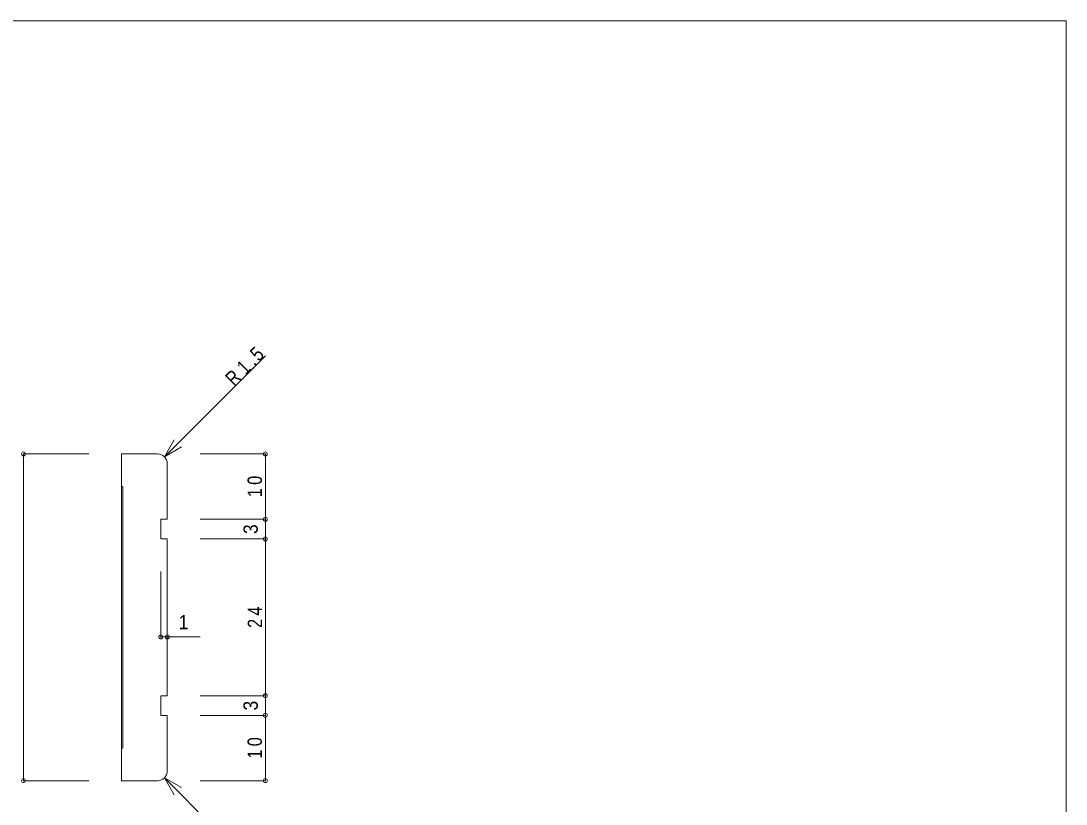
# Model space of a CAD drawing. Units: millimetres on the paper. Extents: x -141 to 141, y -98 to 98.
# Drawn here: x -18.9 to 141, y -22.3 to 97.5 of the extents above; entities that cross this region are included whole.
import ezdxf
from ezdxf.enums import TextEntityAlignment as Align

# ---------------------------------------------------------------- set-up
doc = ezdxf.new("R2010")
doc.units = ezdxf.units.MM
doc.header["$PDMODE"] = 32
doc.header["$PDSIZE"] = 0.6
for name, color, linetype, lineweight in [('0-0_ＫＢ製品', 2, 'Continuous', 9), ('0-3_寸法', 4, 'Continuous', 9), ('0-4_引出線字', 4, 'Continuous', 9), ('0-8_他製品', 7, 'Continuous', 9), ('F-0_図面枠', 5, 'Continuous', 9)]:
    doc.layers.add(name, color=color, linetype=linetype, lineweight=lineweight)
doc.styles.add('HGｺﾞｼｯｸM', font='')
doc.styles.get('HGｺﾞｼｯｸM').set_extended_font_data('HGｺﾞｼｯｸM')

msp = doc.modelspace()

# ---------------------------------------------------------------- linework, layer by layer
at = {"layer": '0-0_ＫＢ製品'}
for p, q in [((2, 31.25), (-3.5, 31.25)), ((-3.5, 31.25), (-3.5, -18.75)), ((3.5, 29.75), (3.5, 21.25)), ((3.5, 18.25), (2.5, 18.25)), ((3.5, 18.25), (3.5, -5.75)), ((3.5, -5.75), (2.5, -5.75)), ((3.5, -17.25), (3.5, -8.75)), ((2, -18.75), (-3.5, -18.75))]:
    msp.add_line(p, q, dxfattribs=at)
for points in [[(3.5, 21.25), (2.5, 21.25), (2.5, 18.25)], [(3.5, -8.75), (2.5, -8.75), (2.5, -5.75)]]:
    msp.add_lwpolyline(points, dxfattribs=at)
for centre, start, end in [((2, 29.75), 0, 90), ((2, -17.25), 270, 0)]:
    msp.add_arc(centre, 1.5, start, end, dxfattribs=at)
at = {"layer": '0-3_寸法'}
for p, q in [((3.061, 30.811), (4.561, 33.409)), ((3.061, 30.811), (5.659, 32.311)), ((-18.5, 31.25), (-18.5, -18.75)), ((-18.5, 31.25), (-8.5, 31.25)), ((18.5, 31.25), (8.5, 31.25)), ((18.5, 31.25), (18.5, 21.25)), ((18.5, 21.25), (8.5, 21.25)), ((18.5, 21.25), (18.5, 18.25)), ((18.5, 18.25), (8.5, 18.25)), ((18.5, 18.25), (18.5, -5.75)), ((2.5, 3.25), (2.5, 13.25)), ((3.5, 3.25), (3.5, 13.25)), ((2.5, 3.25), (8.5, 3.25)), ((18.5, -5.75), (8.5, -5.75)), ((18.5, -5.75), (18.5, -8.75)), ((18.5, -8.75), (8.5, -8.75)), ((18.5, -8.75), (18.5, -18.75)), ((-18.5, -18.75), (-8.5, -18.75)), ((3.061, -18.311), (5.659, -19.811)), ((3.061, -18.311), (4.561, -20.909)), ((18.5, -18.75), (8.5, -18.75))]:
    msp.add_line(p, q, dxfattribs=at)
for p in [(-18.5, 31.25), (18.5, 31.25), (18.5, 21.25), (18.5, 18.25), (2.5, 3.25), (3.5, 3.25), (18.5, -5.75), (18.5, -8.75), (-18.5, -18.75), (18.5, -18.75)]:
    msp.add_point(p, dxfattribs=at)
at = {"layer": '0-4_引出線字'}
for p, q in [((3.061, 30.811), (18.5, 46.25)), ((3.061, -18.311), (18.5, -33.75))]:
    msp.add_line(p, q, dxfattribs=at)
at = {"layer": '0-8_他製品'}
for p, q in [((-3.5, 26.25), (-3.3, 26.25)), ((-3.3, 26.25), (-3.3, -13.75)), ((-3.5, -13.75), (-3.3, -13.75))]:
    msp.add_line(p, q, dxfattribs=at)
at = {"layer": 'F-0_図面枠'}
for p, q in [((-141, 97.5), (141, 97.5)), ((141, 97.5), (141, -97.5))]:
    msp.add_line(p, q, dxfattribs=at)

# ---------------------------------------------------------------- texts
at = {"layer": '0-3_寸法', "color": 7, "style": 'HGｺﾞｼｯｸM', "width": 0.9}
for p in [(18, 19), (18, -8)]:
    msp.add_text('3', height=2.199, rotation=90, dxfattribs=at).set_placement(p, align=Align.BOTTOM_LEFT)
msp.add_text('1', height=2.199, dxfattribs=at).set_placement((5.25, 3.75), align=Align.BOTTOM_LEFT)
at = {"layer": '0-3_寸法', "color": 7, "char_height": 2.199, "attachment_point": 7, "style": 'HGｺﾞｼｯｸM'}
for s, insert, rotation in [('\\T1.38;\\W0.85;R1.5', (13.727, 41.477), 45), ('\\T1.36;\\W0.85;10', (18, 24.625), 90), ('\\T1.36;\\W0.85;24', (18, 4.625), 90), ('\\T1.36;\\W0.85;10', (18, -15.375), 90)]:
    msp.add_mtext(s, dxfattribs=dict(at, insert=insert, rotation=rotation))

doc.saveas('drawing.dxf')
